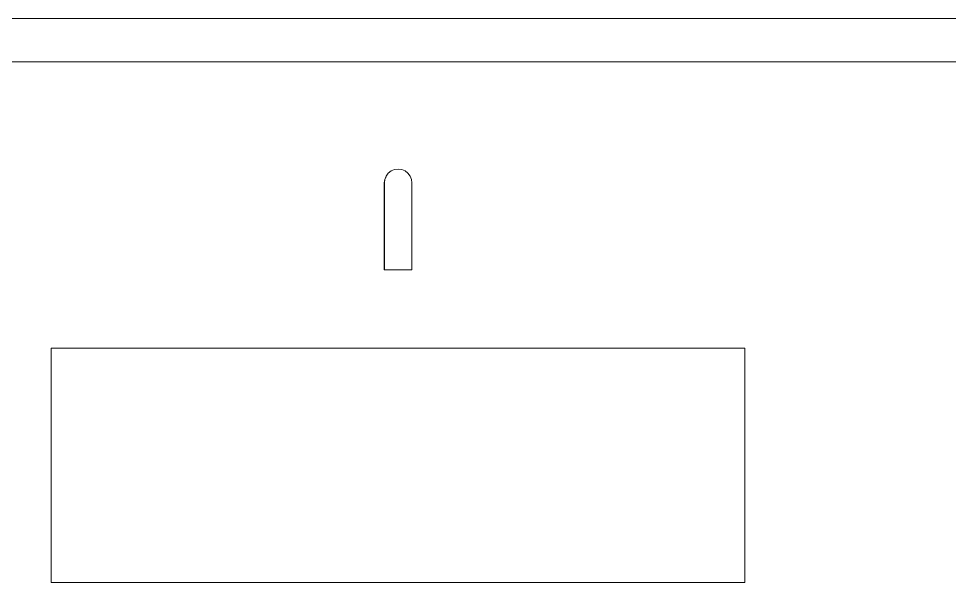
# Model space of a CAD drawing. Header units: millimetres. Extents: x -48147 to 1417267, y -496296 to 18123.
# Drawn here: x 1384673 to 1385209, y -478423 to -478098 of the extents above; entities that cross this region are included whole.
import ezdxf

# ---------------------------------------------------------------- set-up
doc = ezdxf.new("R2010")
doc.units = ezdxf.units.MM
doc.header["$MEASUREMENT"] = 0
doc.linetypes.add('Wipeout_Contour', pattern=[1000, 0, -1000])
doc.layers.add('New_A-35-M_FFE_Sanitary', color=7, linetype='Continuous')
doc.layers.add('New_A-35-M_FFE_Sanitary_Pen_No__64', color=7, linetype='Continuous', lineweight=20, true_color=0x606060)
doc.layers.add('New_A-35-M_FFE_Sanitary_Pen_No__75', color=7, linetype='Continuous', lineweight=20, true_color=0x606060)
doc.layers.add('New_A-35-M_FFE_Sanitary_Pen_No__87', color=8, linetype='Continuous', lineweight=20)
doc.layers.add('New_A-35-M_FFE_Sanitary_Pen_No__89', color=8, linetype='Continuous', lineweight=20)

# ---------------------------------------------------------------- blocks, each defined once
blk = doc.blocks.new('Section Elem_237_2', base_point=(1376122.47, -491272.82))
at = {"color": 254, "linetype": 'Wipeout_Contour', "lineweight": 0, "ltscale": 5859896.772963813}
blk.add_wipeout([(1385633.57, -478097.82), (1383886.11, -478097.82), (1383886.11, -478122.82), (1385633.57, -478122.82)], dxfattribs=at).dxf.layer = 'New_A-35-M_FFE_Sanitary'
at = {"layer": 'New_A-35-M_FFE_Sanitary_Pen_No__89', "linetype": 'Continuous'}
blk.add_line((1385633.57, -478097.82), (1383886.11, -478097.82), dxfattribs=at)
blk = doc.blocks.new('Section Elem_244_2', base_point=(1376122.47, -491272.82))
at = {"color": 254, "linetype": 'Wipeout_Contour', "lineweight": 0, "ltscale": 5861462.053364832}
blk.add_wipeout([(1385087.07, -478422.82), (1385091.46, -478422.82), (1385091.46, -478287.82), (1385087.07, -478287.82)], dxfattribs=at).dxf.layer = 'New_A-35-M_FFE_Sanitary'
at = {"layer": 'New_A-35-M_FFE_Sanitary_Pen_No__75', "linetype": 'Continuous'}
blk.add_line((1385091.46, -478287.82), (1385091.46, -478422.82), dxfattribs=at)
at = {"color": 254, "linetype": 'Wipeout_Contour', "lineweight": 0, "ltscale": 5861433.696848491}
blk.add_wipeout([(1385076.46, -478422.82), (1385087.07, -478422.82), (1385087.07, -478287.82), (1385076.46, -478287.82)], dxfattribs=at).dxf.layer = 'New_A-35-M_FFE_Sanitary'
at = {"layer": 'New_A-35-M_FFE_Sanitary_Pen_No__75', "linetype": 'Continuous'}
for p, q in [((1385087.07, -478287.82), (1385091.46, -478287.82)), ((1385087.07, -478422.82), (1385091.46, -478422.82))]:
    blk.add_line(p, q, dxfattribs=at)
at = {"color": 254, "linetype": 'Wipeout_Contour', "lineweight": 0, "ltscale": 5860714.195470111}
blk.add_wipeout([(1384706.46, -478422.82), (1385076.46, -478422.82), (1385076.46, -478287.82), (1384706.46, -478287.82)], dxfattribs=at).dxf.layer = 'New_A-35-M_FFE_Sanitary'
at = {"layer": 'New_A-35-M_FFE_Sanitary_Pen_No__75', "linetype": 'Continuous'}
for p, q in [((1385076.46, -478287.82), (1385087.07, -478287.82)), ((1385076.46, -478422.82), (1385087.07, -478422.82))]:
    blk.add_line(p, q, dxfattribs=at)
at = {"color": 254, "linetype": 'Wipeout_Contour', "lineweight": 0, "ltscale": 5859994.694528538}
blk.add_wipeout([(1384695.85, -478422.82), (1384706.46, -478422.82), (1384706.46, -478287.82), (1384695.85, -478287.82)], dxfattribs=at).dxf.layer = 'New_A-35-M_FFE_Sanitary'
at = {"layer": 'New_A-35-M_FFE_Sanitary_Pen_No__75', "linetype": 'Continuous'}
for p, q in [((1384706.46, -478287.82), (1385076.46, -478287.82)), ((1384706.46, -478422.82), (1385076.46, -478422.82))]:
    blk.add_line(p, q, dxfattribs=at)
at = {"color": 254, "linetype": 'Wipeout_Contour', "lineweight": 0, "ltscale": 5859966.338852651}
blk.add_wipeout([(1384691.46, -478422.82), (1384695.85, -478422.82), (1384695.85, -478287.82), (1384691.46, -478287.82)], dxfattribs=at).dxf.layer = 'New_A-35-M_FFE_Sanitary'
at = {"layer": 'New_A-35-M_FFE_Sanitary_Pen_No__75', "linetype": 'Continuous'}
for p, q in [((1384691.46, -478287.82), (1384695.85, -478287.82)), ((1384691.46, -478287.82), (1384691.46, -478422.82)), ((1384695.85, -478287.82), (1384706.46, -478287.82)), ((1384691.46, -478422.82), (1384695.85, -478422.82)), ((1384695.85, -478422.82), (1384706.46, -478422.82))]:
    blk.add_line(p, q, dxfattribs=at)
blk = doc.blocks.new('Section Elem_246_2', base_point=(1376122.47, -491272.82))
at = {"layer": 'New_A-35-M_FFE_Sanitary_Pen_No__87', "linetype": 'Continuous'}
blk.add_line((1383886.11, -478122.82), (1385633.57, -478122.82), dxfattribs=at)
blk = doc.blocks.new('Section Elem_254_2', base_point=(1376122.47, -491272.82))
at = {"color": 254, "linetype": 'Wipeout_Contour', "lineweight": 0, "ltscale": 5860528.601403072}
blk.add_wipeout([(1384883.73, -478229.08), (1384883.46, -478229.62), (1384883.46, -478242.56), (1384883.73, -478242.56)], dxfattribs=at).dxf.layer = 'New_A-35-M_FFE_Sanitary'
at = {"color": 254, "linetype": 'Wipeout_Contour', "lineweight": 0, "ltscale": 5860530.288348858}
blk.add_wipeout([(1384884.53, -478228.59), (1384883.73, -478229.08), (1384883.73, -478242.56), (1384884.53, -478242.56)], dxfattribs=at).dxf.layer = 'New_A-35-M_FFE_Sanitary'
at = {"color": 254, "linetype": 'Wipeout_Contour', "lineweight": 0, "ltscale": 5860533.897718897}
blk.add_wipeout([(1384885.8, -478228.16), (1384884.53, -478228.59), (1384884.53, -478242.56), (1384885.8, -478242.56)], dxfattribs=at).dxf.layer = 'New_A-35-M_FFE_Sanitary'
at = {"color": 254, "linetype": 'Wipeout_Contour', "lineweight": 0, "ltscale": 5860539.183556101}
blk.add_wipeout([(1384887.46, -478227.83), (1384885.8, -478228.16), (1384885.8, -478242.56), (1384887.46, -478242.56)], dxfattribs=at).dxf.layer = 'New_A-35-M_FFE_Sanitary'
at = {"layer": 'New_A-35-M_FFE_Sanitary_Pen_No__64', "linetype": 'Continuous'}
for p, q in [((1384883.46, -478242.56), (1384883.73, -478242.56)), ((1384883.73, -478242.56), (1384884.53, -478242.56))]:
    blk.add_line(p, q, dxfattribs=at)
at = {"color": 254, "linetype": 'Wipeout_Contour', "lineweight": 0, "ltscale": 5860511.942563549}
blk.add_wipeout([(1384883.73, -478216.53), (1384883.46, -478217.56), (1384883.46, -478229.62), (1384883.73, -478229.08)], dxfattribs=at).dxf.layer = 'New_A-35-M_FFE_Sanitary'
at = {"color": 254, "linetype": 'Wipeout_Contour', "lineweight": 0, "ltscale": 5860545.785612621}
blk.add_wipeout([(1384889.39, -478227.62), (1384887.46, -478227.83), (1384887.46, -478242.56), (1384889.39, -478242.56)], dxfattribs=at).dxf.layer = 'New_A-35-M_FFE_Sanitary'
at = {"layer": 'New_A-35-M_FFE_Sanitary_Pen_No__64', "linetype": 'Continuous'}
blk.add_line((1384884.53, -478242.56), (1384885.8, -478242.56), dxfattribs=at)
at = {"color": 254, "linetype": 'Wipeout_Contour', "lineweight": 0, "ltscale": 5860512.976816599}
blk.add_wipeout([(1384884.53, -478215.56), (1384883.73, -478216.53), (1384883.73, -478229.08), (1384884.53, -478228.59)], dxfattribs=at).dxf.layer = 'New_A-35-M_FFE_Sanitary'
at = {"color": 254, "linetype": 'Wipeout_Contour', "lineweight": 0, "ltscale": 5860553.253909446}
blk.add_wipeout([(1384891.46, -478227.55), (1384889.39, -478227.62), (1384889.39, -478242.56), (1384891.46, -478242.56)], dxfattribs=at).dxf.layer = 'New_A-35-M_FFE_Sanitary'
at = {"layer": 'New_A-35-M_FFE_Sanitary_Pen_No__64', "linetype": 'Continuous'}
blk.add_line((1384885.8, -478242.56), (1384887.46, -478242.56), dxfattribs=at)
at = {"color": 254, "linetype": 'Wipeout_Contour', "lineweight": 0, "ltscale": 5860516.001045914}
blk.add_wipeout([(1384885.8, -478214.73), (1384884.53, -478215.56), (1384884.53, -478228.59), (1384885.8, -478228.16)], dxfattribs=at).dxf.layer = 'New_A-35-M_FFE_Sanitary'
at = {"color": 254, "linetype": 'Wipeout_Contour', "lineweight": 0, "ltscale": 5860561.082490082}
blk.add_wipeout([(1384893.53, -478227.62), (1384891.46, -478227.55), (1384891.46, -478242.56), (1384893.53, -478242.56)], dxfattribs=at).dxf.layer = 'New_A-35-M_FFE_Sanitary'
at = {"layer": 'New_A-35-M_FFE_Sanitary_Pen_No__64', "linetype": 'Continuous'}
blk.add_line((1384887.46, -478242.56), (1384889.39, -478242.56), dxfattribs=at)
at = {"color": 254, "linetype": 'Wipeout_Contour', "lineweight": 0, "ltscale": 5860520.809150512}
blk.add_wipeout([(1384887.46, -478214.1), (1384885.8, -478214.73), (1384885.8, -478228.16), (1384887.46, -478227.83)], dxfattribs=at).dxf.layer = 'New_A-35-M_FFE_Sanitary'
at = {"color": 254, "linetype": 'Wipeout_Contour', "lineweight": 0, "ltscale": 5860568.737849336}
blk.add_wipeout([(1384895.46, -478227.83), (1384893.53, -478227.62), (1384893.53, -478242.56), (1384895.46, -478242.56)], dxfattribs=at).dxf.layer = 'New_A-35-M_FFE_Sanitary'
at = {"layer": 'New_A-35-M_FFE_Sanitary_Pen_No__64', "linetype": 'Continuous'}
for p, q in [((1384883.46, -478229.62), (1384883.46, -478242.56)), ((1384889.39, -478242.56), (1384891.46, -478242.56))]:
    blk.add_line(p, q, dxfattribs=at)
at = {"color": 254, "linetype": 'Wipeout_Contour', "lineweight": 0, "ltscale": 5860497.006859588}
blk.add_wipeout([(1384883.73, -478205.74), (1384883.46, -478207.21), (1384883.46, -478217.56), (1384883.73, -478216.53)], dxfattribs=at).dxf.layer = 'New_A-35-M_FFE_Sanitary'
at = {"color": 254, "linetype": 'Wipeout_Contour', "lineweight": 0, "ltscale": 5860527.073421545}
blk.add_wipeout([(1384889.39, -478213.7), (1384887.46, -478214.1), (1384887.46, -478227.83), (1384889.39, -478227.62)], dxfattribs=at).dxf.layer = 'New_A-35-M_FFE_Sanitary'
at = {"color": 254, "linetype": 'Wipeout_Contour', "lineweight": 0, "ltscale": 5860575.695290927}
blk.add_wipeout([(1384897.12, -478228.16), (1384895.46, -478227.83), (1384895.46, -478242.56), (1384897.12, -478242.56)], dxfattribs=at).dxf.layer = 'New_A-35-M_FFE_Sanitary'
at = {"layer": 'New_A-35-M_FFE_Sanitary_Pen_No__64', "linetype": 'Continuous'}
blk.add_line((1384891.46, -478242.56), (1384893.53, -478242.56), dxfattribs=at)
at = {"color": 254, "linetype": 'Wipeout_Contour', "lineweight": 0, "ltscale": 5860497.455970938}
blk.add_wipeout([(1384884.53, -478204.38), (1384883.73, -478205.74), (1384883.73, -478216.53), (1384884.53, -478215.56)], dxfattribs=at).dxf.layer = 'New_A-35-M_FFE_Sanitary'
at = {"color": 254, "linetype": 'Wipeout_Contour', "lineweight": 0, "ltscale": 5860534.366885627}
blk.add_wipeout([(1384891.46, -478213.56), (1384889.39, -478213.7), (1384889.39, -478227.62), (1384891.46, -478227.55)], dxfattribs=at).dxf.layer = 'New_A-35-M_FFE_Sanitary'
at = {"color": 254, "linetype": 'Wipeout_Contour', "lineweight": 0, "ltscale": 5860581.480736133}
blk.add_wipeout([(1384898.39, -478228.59), (1384897.12, -478228.16), (1384897.12, -478242.56), (1384898.39, -478242.56)], dxfattribs=at).dxf.layer = 'New_A-35-M_FFE_Sanitary'
at = {"layer": 'New_A-35-M_FFE_Sanitary_Pen_No__64', "linetype": 'Continuous'}
blk.add_line((1384893.53, -478242.56), (1384895.46, -478242.56), dxfattribs=at)
at = {"color": 254, "linetype": 'Wipeout_Contour', "lineweight": 0, "ltscale": 5860499.95563037}
blk.add_wipeout([(1384885.8, -478203.21), (1384884.53, -478204.38), (1384884.53, -478215.56), (1384885.8, -478214.73)], dxfattribs=at).dxf.layer = 'New_A-35-M_FFE_Sanitary'
at = {"color": 254, "linetype": 'Wipeout_Contour', "lineweight": 0, "ltscale": 5860542.195491435}
blk.add_wipeout([(1384893.53, -478213.7), (1384891.46, -478213.56), (1384891.46, -478227.55), (1384893.53, -478227.62)], dxfattribs=at).dxf.layer = 'New_A-35-M_FFE_Sanitary'
at = {"color": 254, "linetype": 'Wipeout_Contour', "lineweight": 0, "ltscale": 5860585.69994321}
blk.add_wipeout([(1384899.19, -478229.08), (1384898.39, -478228.59), (1384898.39, -478242.56), (1384899.19, -478242.56)], dxfattribs=at).dxf.layer = 'New_A-35-M_FFE_Sanitary'
at = {"layer": 'New_A-35-M_FFE_Sanitary_Pen_No__64', "linetype": 'Continuous'}
blk.add_line((1384883.46, -478217.56), (1384883.46, -478229.62), dxfattribs=at)
at = {"color": 254, "linetype": 'Wipeout_Contour', "lineweight": 0, "ltscale": 5860504.335464002}
blk.add_wipeout([(1384887.46, -478202.31), (1384885.8, -478203.21), (1384885.8, -478214.73), (1384887.46, -478214.1)], dxfattribs=at).dxf.layer = 'New_A-35-M_FFE_Sanitary'
at = {"color": 254, "linetype": 'Wipeout_Contour', "lineweight": 0, "ltscale": 5860550.025731385}
blk.add_wipeout([(1384895.46, -478214.1), (1384893.53, -478213.7), (1384893.53, -478227.62), (1384895.46, -478227.83)], dxfattribs=at).dxf.layer = 'New_A-35-M_FFE_Sanitary'
at = {"color": 254, "linetype": 'Wipeout_Contour', "lineweight": 0, "ltscale": 5860588.065364994}
blk.add_wipeout([(1384899.46, -478229.62), (1384899.19, -478229.08), (1384899.19, -478242.56), (1384899.46, -478242.56)], dxfattribs=at).dxf.layer = 'New_A-35-M_FFE_Sanitary'
at = {"layer": 'New_A-35-M_FFE_Sanitary_Pen_No__64', "linetype": 'Continuous'}
for p, q in [((1384895.46, -478242.56), (1384897.12, -478242.56)), ((1384897.12, -478242.56), (1384898.39, -478242.56)), ((1384898.39, -478242.56), (1384899.19, -478242.56)), ((1384899.19, -478242.56), (1384899.46, -478242.56))]:
    blk.add_line(p, q, dxfattribs=at)
at = {"color": 254, "linetype": 'Wipeout_Contour', "lineweight": 0, "ltscale": 5860484.81180216}
blk.add_wipeout([(1384883.73, -478197.47), (1384883.46, -478199.26), (1384883.46, -478207.21), (1384883.73, -478205.74)], dxfattribs=at).dxf.layer = 'New_A-35-M_FFE_Sanitary'
at = {"color": 254, "linetype": 'Wipeout_Contour', "lineweight": 0, "ltscale": 5860510.296928459}
blk.add_wipeout([(1384889.39, -478201.74), (1384887.46, -478202.31), (1384887.46, -478214.1), (1384889.39, -478213.7)], dxfattribs=at).dxf.layer = 'New_A-35-M_FFE_Sanitary'
at = {"color": 254, "linetype": 'Wipeout_Contour', "lineweight": 0, "ltscale": 5860557.320999594}
blk.add_wipeout([(1384897.12, -478214.73), (1384895.46, -478214.1), (1384895.46, -478227.83), (1384897.12, -478228.16)], dxfattribs=at).dxf.layer = 'New_A-35-M_FFE_Sanitary'
at = {"color": 254, "linetype": 'Wipeout_Contour', "lineweight": 0, "ltscale": 5860484.783236228}
blk.add_wipeout([(1384883.73, -478197.47), (1384883.73, -478205.74), (1384884.53, -478204.38), (1384884.53, -478195.8)], dxfattribs=at).dxf.layer = 'New_A-35-M_FFE_Sanitary'
at = {"color": 254, "linetype": 'Wipeout_Contour', "lineweight": 0, "ltscale": 5860517.433667716}
blk.add_wipeout([(1384891.46, -478201.55), (1384889.39, -478201.74), (1384889.39, -478213.7), (1384891.46, -478213.56)], dxfattribs=at).dxf.layer = 'New_A-35-M_FFE_Sanitary'
at = {"color": 254, "linetype": 'Wipeout_Contour', "lineweight": 0, "ltscale": 5860563.58420824}
blk.add_wipeout([(1384898.39, -478215.56), (1384897.12, -478214.73), (1384897.12, -478228.16), (1384898.39, -478228.59)], dxfattribs=at).dxf.layer = 'New_A-35-M_FFE_Sanitary'
at = {"layer": 'New_A-35-M_FFE_Sanitary_Pen_No__64', "linetype": 'Continuous'}
blk.add_line((1384883.46, -478207.21), (1384883.46, -478217.56), dxfattribs=at)
at = {"color": 254, "linetype": 'Wipeout_Contour', "lineweight": 0, "ltscale": 5860486.854673994}
blk.add_wipeout([(1384884.53, -478204.38), (1384885.8, -478203.21), (1384885.8, -478194.36), (1384884.53, -478195.8)], dxfattribs=at).dxf.layer = 'New_A-35-M_FFE_Sanitary'
at = {"color": 254, "linetype": 'Wipeout_Contour', "lineweight": 0, "ltscale": 5860525.262296092}
blk.add_wipeout([(1384893.53, -478201.74), (1384891.46, -478201.55), (1384891.46, -478213.56), (1384893.53, -478213.7)], dxfattribs=at).dxf.layer = 'New_A-35-M_FFE_Sanitary'
at = {"color": 254, "linetype": 'Wipeout_Contour', "lineweight": 0, "ltscale": 5860568.388574471}
blk.add_wipeout([(1384899.19, -478216.53), (1384898.39, -478215.56), (1384898.39, -478228.59), (1384899.19, -478229.08)], dxfattribs=at).dxf.layer = 'New_A-35-M_FFE_Sanitary'
at = {"color": 254, "linetype": 'Wipeout_Contour', "lineweight": 0, "ltscale": 5860490.884918001}
blk.add_wipeout([(1384885.8, -478203.21), (1384887.46, -478202.31), (1384887.46, -478193.26), (1384885.8, -478194.36)], dxfattribs=at).dxf.layer = 'New_A-35-M_FFE_Sanitary'
at = {"color": 254, "linetype": 'Wipeout_Contour', "lineweight": 0, "ltscale": 5860533.249303862}
blk.add_wipeout([(1384895.46, -478202.31), (1384893.53, -478201.74), (1384893.53, -478213.7), (1384895.46, -478214.1)], dxfattribs=at).dxf.layer = 'New_A-35-M_FFE_Sanitary'
at = {"color": 254, "linetype": 'Wipeout_Contour', "lineweight": 0, "ltscale": 5860571.406694409}
blk.add_wipeout([(1384899.46, -478217.56), (1384899.19, -478216.53), (1384899.19, -478229.08), (1384899.46, -478229.62)], dxfattribs=at).dxf.layer = 'New_A-35-M_FFE_Sanitary'
at = {"layer": 'New_A-35-M_FFE_Sanitary_Pen_No__64', "linetype": 'Continuous'}
blk.add_line((1384899.46, -478229.62), (1384899.46, -478242.56), dxfattribs=at)
at = {"color": 254, "linetype": 'Wipeout_Contour', "lineweight": 0, "ltscale": 5860476.187954665}
blk.add_wipeout([(1384883.73, -478192.27), (1384883.46, -478194.27), (1384883.46, -478199.26), (1384883.73, -478197.47)], dxfattribs=at).dxf.layer = 'New_A-35-M_FFE_Sanitary'
at = {"color": 254, "linetype": 'Wipeout_Contour', "lineweight": 0, "ltscale": 5860496.599222631}
blk.add_wipeout([(1384887.46, -478202.31), (1384889.39, -478201.74), (1384889.39, -478192.57), (1384887.46, -478193.26)], dxfattribs=at).dxf.layer = 'New_A-35-M_FFE_Sanitary'
at = {"color": 254, "linetype": 'Wipeout_Contour', "lineweight": 0, "ltscale": 5860540.847415525}
blk.add_wipeout([(1384897.12, -478203.21), (1384895.46, -478202.31), (1384895.46, -478214.1), (1384897.12, -478214.73)], dxfattribs=at).dxf.layer = 'New_A-35-M_FFE_Sanitary'
at = {"color": 254, "linetype": 'Wipeout_Contour', "lineweight": 0, "ltscale": 5860475.821714658}
blk.add_wipeout([(1384884.53, -478190.4), (1384883.73, -478192.27), (1384883.73, -478197.47), (1384884.53, -478195.8)], dxfattribs=at).dxf.layer = 'New_A-35-M_FFE_Sanitary'
at = {"color": 254, "linetype": 'Wipeout_Contour', "lineweight": 0, "ltscale": 5860503.608046353}
blk.add_wipeout([(1384889.39, -478201.74), (1384891.46, -478201.55), (1384891.46, -478192.33), (1384889.39, -478192.57)], dxfattribs=at).dxf.layer = 'New_A-35-M_FFE_Sanitary'
at = {"color": 254, "linetype": 'Wipeout_Contour', "lineweight": 0, "ltscale": 5860547.538922782}
blk.add_wipeout([(1384898.39, -478204.38), (1384897.12, -478203.21), (1384897.12, -478214.73), (1384898.39, -478215.56)], dxfattribs=at).dxf.layer = 'New_A-35-M_FFE_Sanitary'
at = {"layer": 'New_A-35-M_FFE_Sanitary_Pen_No__64', "linetype": 'Continuous'}
blk.add_line((1384883.46, -478199.26), (1384883.46, -478207.21), dxfattribs=at)
at = {"color": 254, "linetype": 'Wipeout_Contour', "lineweight": 0, "ltscale": 5860477.590531373}
blk.add_wipeout([(1384885.8, -478188.8), (1384884.53, -478190.4), (1384884.53, -478195.8), (1384885.8, -478194.36)], dxfattribs=at).dxf.layer = 'New_A-35-M_FFE_Sanitary'
at = {"color": 254, "linetype": 'Wipeout_Contour', "lineweight": 0, "ltscale": 5860511.436693192}
blk.add_wipeout([(1384891.46, -478201.55), (1384893.53, -478201.74), (1384893.53, -478192.57), (1384891.46, -478192.33)], dxfattribs=at).dxf.layer = 'New_A-35-M_FFE_Sanitary'
at = {"color": 254, "linetype": 'Wipeout_Contour', "lineweight": 0, "ltscale": 5860552.867875418}
blk.add_wipeout([(1384899.19, -478205.74), (1384898.39, -478204.38), (1384898.39, -478215.56), (1384899.19, -478216.53)], dxfattribs=at).dxf.layer = 'New_A-35-M_FFE_Sanitary'
at = {"color": 254, "linetype": 'Wipeout_Contour', "lineweight": 0, "ltscale": 5860481.373778917}
blk.add_wipeout([(1384887.46, -478187.57), (1384885.8, -478188.8), (1384885.8, -478194.36), (1384887.46, -478193.26)], dxfattribs=at).dxf.layer = 'New_A-35-M_FFE_Sanitary'
at = {"color": 254, "linetype": 'Wipeout_Contour', "lineweight": 0, "ltscale": 5860519.551651472}
blk.add_wipeout([(1384893.53, -478201.74), (1384895.46, -478202.31), (1384895.46, -478193.26), (1384893.53, -478192.57)], dxfattribs=at).dxf.layer = 'New_A-35-M_FFE_Sanitary'
at = {"color": 254, "linetype": 'Wipeout_Contour', "lineweight": 0, "ltscale": 5860556.471141917}
blk.add_wipeout([(1384899.46, -478207.21), (1384899.19, -478205.74), (1384899.19, -478216.53), (1384899.46, -478217.56)], dxfattribs=at).dxf.layer = 'New_A-35-M_FFE_Sanitary'
at = {"layer": 'New_A-35-M_FFE_Sanitary_Pen_No__64', "linetype": 'Continuous'}
blk.add_line((1384899.46, -478217.56), (1384899.46, -478229.62), dxfattribs=at)
at = {"color": 254, "linetype": 'Wipeout_Contour', "lineweight": 0, "ltscale": 5860471.721116325}
blk.add_wipeout([(1384883.73, -478190.49), (1384883.46, -478192.56), (1384883.46, -478194.27), (1384883.73, -478192.27)], dxfattribs=at).dxf.layer = 'New_A-35-M_FFE_Sanitary'
at = {"color": 254, "linetype": 'Wipeout_Contour', "lineweight": 0, "ltscale": 5860486.913501858}
blk.add_wipeout([(1384889.39, -478186.8), (1384887.46, -478187.57), (1384887.46, -478193.26), (1384889.39, -478192.57)], dxfattribs=at).dxf.layer = 'New_A-35-M_FFE_Sanitary'
at = {"color": 254, "linetype": 'Wipeout_Contour', "lineweight": 0, "ltscale": 5860527.3969533}
blk.add_wipeout([(1384895.46, -478202.31), (1384897.12, -478203.21), (1384897.12, -478194.36), (1384895.46, -478193.26)], dxfattribs=at).dxf.layer = 'New_A-35-M_FFE_Sanitary'
at = {"color": 254, "linetype": 'Wipeout_Contour', "lineweight": 0, "ltscale": 5860471.180424206}
blk.add_wipeout([(1384884.53, -478188.56), (1384883.73, -478190.49), (1384883.73, -478192.27), (1384884.53, -478190.4)], dxfattribs=at).dxf.layer = 'New_A-35-M_FFE_Sanitary'
at = {"color": 254, "linetype": 'Wipeout_Contour', "lineweight": 0, "ltscale": 5860493.832000097}
blk.add_wipeout([(1384891.46, -478186.54), (1384889.39, -478186.8), (1384889.39, -478192.57), (1384891.46, -478192.33)], dxfattribs=at).dxf.layer = 'New_A-35-M_FFE_Sanitary'
at = {"color": 254, "linetype": 'Wipeout_Contour', "lineweight": 0, "ltscale": 5860534.438072433}
blk.add_wipeout([(1384897.12, -478203.21), (1384898.39, -478204.38), (1384898.39, -478195.8), (1384897.12, -478194.36)], dxfattribs=at).dxf.layer = 'New_A-35-M_FFE_Sanitary'
at = {"layer": 'New_A-35-M_FFE_Sanitary_Pen_No__64', "linetype": 'Continuous'}
blk.add_line((1384883.46, -478194.27), (1384883.46, -478199.26), dxfattribs=at)
at = {"color": 254, "linetype": 'Wipeout_Contour', "lineweight": 0, "ltscale": 5860472.793096323}
blk.add_wipeout([(1384885.8, -478186.9), (1384884.53, -478188.56), (1384884.53, -478190.4), (1384885.8, -478188.8)], dxfattribs=at).dxf.layer = 'New_A-35-M_FFE_Sanitary'
at = {"color": 254, "linetype": 'Wipeout_Contour', "lineweight": 0, "ltscale": 5860501.660659935}
blk.add_wipeout([(1384893.53, -478186.8), (1384891.46, -478186.54), (1384891.46, -478192.33), (1384893.53, -478192.57)], dxfattribs=at).dxf.layer = 'New_A-35-M_FFE_Sanitary'
at = {"color": 254, "linetype": 'Wipeout_Contour', "lineweight": 0, "ltscale": 5860540.195260495}
blk.add_wipeout([(1384898.39, -478204.38), (1384899.19, -478205.74), (1384899.19, -478197.47), (1384898.39, -478195.8)], dxfattribs=at).dxf.layer = 'New_A-35-M_FFE_Sanitary'
at = {"layer": 'New_A-35-M_FFE_Sanitary_Pen_No__64', "linetype": 'Continuous'}
blk.add_line((1384883.46, -478192.56), (1384883.46, -478194.27), dxfattribs=at)
at = {"color": 254, "linetype": 'Wipeout_Contour', "lineweight": 0, "ltscale": 5860476.449129387}
blk.add_wipeout([(1384887.46, -478185.63), (1384885.8, -478186.9), (1384885.8, -478188.8), (1384887.46, -478187.57)], dxfattribs=at).dxf.layer = 'New_A-35-M_FFE_Sanitary'
at = {"color": 254, "linetype": 'Wipeout_Contour', "lineweight": 0, "ltscale": 5860509.865968665}
blk.add_wipeout([(1384895.46, -478187.57), (1384893.53, -478186.8), (1384893.53, -478192.57), (1384895.46, -478193.26)], dxfattribs=at).dxf.layer = 'New_A-35-M_FFE_Sanitary'
at = {"color": 254, "linetype": 'Wipeout_Contour', "lineweight": 0, "ltscale": 5860544.276228102}
blk.add_wipeout([(1384899.19, -478197.47), (1384899.19, -478205.74), (1384899.46, -478207.21), (1384899.46, -478199.26)], dxfattribs=at).dxf.layer = 'New_A-35-M_FFE_Sanitary'
at = {"layer": 'New_A-35-M_FFE_Sanitary_Pen_No__64', "linetype": 'Continuous'}
for p, q in [((1384883.46, -478192.56), (1384883.73, -478190.49)), ((1384883.73, -478190.49), (1384884.53, -478188.56)), ((1384899.46, -478207.21), (1384899.46, -478217.56))]:
    blk.add_line(p, q, dxfattribs=at)
at = {"color": 254, "linetype": 'Wipeout_Contour', "lineweight": 0, "ltscale": 5860481.899182151}
blk.add_wipeout([(1384889.39, -478184.83), (1384887.46, -478185.63), (1384887.46, -478187.57), (1384889.39, -478186.8)], dxfattribs=at).dxf.layer = 'New_A-35-M_FFE_Sanitary'
at = {"color": 254, "linetype": 'Wipeout_Contour', "lineweight": 0, "ltscale": 5860517.885873258}
blk.add_wipeout([(1384897.12, -478188.8), (1384895.46, -478187.57), (1384895.46, -478193.26), (1384897.12, -478194.36)], dxfattribs=at).dxf.layer = 'New_A-35-M_FFE_Sanitary'
at = {"layer": 'New_A-35-M_FFE_Sanitary_Pen_No__64', "linetype": 'Continuous'}
blk.add_line((1384884.53, -478188.56), (1384885.8, -478186.9), dxfattribs=at)
at = {"color": 254, "linetype": 'Wipeout_Contour', "lineweight": 0, "ltscale": 5860488.771494454}
blk.add_wipeout([(1384891.46, -478184.56), (1384889.39, -478184.83), (1384889.39, -478186.8), (1384891.46, -478186.54)], dxfattribs=at).dxf.layer = 'New_A-35-M_FFE_Sanitary'
at = {"color": 254, "linetype": 'Wipeout_Contour', "lineweight": 0, "ltscale": 5860525.174005143}
blk.add_wipeout([(1384898.39, -478190.4), (1384897.12, -478188.8), (1384897.12, -478194.36), (1384898.39, -478195.8)], dxfattribs=at).dxf.layer = 'New_A-35-M_FFE_Sanitary'
at = {"layer": 'New_A-35-M_FFE_Sanitary_Pen_No__64', "linetype": 'Continuous'}
blk.add_line((1384885.8, -478186.9), (1384887.46, -478185.63), dxfattribs=at)
at = {"color": 254, "linetype": 'Wipeout_Contour', "lineweight": 0, "ltscale": 5860496.600161072}
blk.add_wipeout([(1384893.53, -478184.83), (1384891.46, -478184.56), (1384891.46, -478186.54), (1384893.53, -478186.8)], dxfattribs=at).dxf.layer = 'New_A-35-M_FFE_Sanitary'
at = {"color": 254, "linetype": 'Wipeout_Contour', "lineweight": 0, "ltscale": 5860531.233823535}
blk.add_wipeout([(1384899.19, -478192.27), (1384898.39, -478190.4), (1384898.39, -478195.8), (1384899.19, -478197.47)], dxfattribs=at).dxf.layer = 'New_A-35-M_FFE_Sanitary'
at = {"layer": 'New_A-35-M_FFE_Sanitary_Pen_No__64', "linetype": 'Continuous'}
blk.add_line((1384887.46, -478185.63), (1384889.39, -478184.83), dxfattribs=at)
at = {"color": 254, "linetype": 'Wipeout_Contour', "lineweight": 0, "ltscale": 5860504.851668627}
blk.add_wipeout([(1384895.46, -478185.63), (1384893.53, -478184.83), (1384893.53, -478186.8), (1384895.46, -478187.57)], dxfattribs=at).dxf.layer = 'New_A-35-M_FFE_Sanitary'
at = {"color": 254, "linetype": 'Wipeout_Contour', "lineweight": 0, "ltscale": 5860535.652448168}
blk.add_wipeout([(1384899.46, -478194.27), (1384899.19, -478192.27), (1384899.19, -478197.47), (1384899.46, -478199.26)], dxfattribs=at).dxf.layer = 'New_A-35-M_FFE_Sanitary'
at = {"layer": 'New_A-35-M_FFE_Sanitary_Pen_No__64', "linetype": 'Continuous'}
for p, q in [((1384889.39, -478184.83), (1384891.46, -478184.56)), ((1384899.46, -478199.26), (1384899.46, -478207.21))]:
    blk.add_line(p, q, dxfattribs=at)
at = {"color": 254, "linetype": 'Wipeout_Contour', "lineweight": 0, "ltscale": 5860512.961254444}
blk.add_wipeout([(1384897.12, -478186.9), (1384895.46, -478185.63), (1384895.46, -478187.57), (1384897.12, -478188.8)], dxfattribs=at).dxf.layer = 'New_A-35-M_FFE_Sanitary'
at = {"layer": 'New_A-35-M_FFE_Sanitary_Pen_No__64', "linetype": 'Continuous'}
blk.add_line((1384891.46, -478184.56), (1384893.53, -478184.83), dxfattribs=at)
at = {"color": 254, "linetype": 'Wipeout_Contour', "lineweight": 0, "ltscale": 5860520.376609089}
blk.add_wipeout([(1384898.39, -478188.56), (1384897.12, -478186.9), (1384897.12, -478188.8), (1384898.39, -478190.4)], dxfattribs=at).dxf.layer = 'New_A-35-M_FFE_Sanitary'
at = {"layer": 'New_A-35-M_FFE_Sanitary_Pen_No__64', "linetype": 'Continuous'}
blk.add_line((1384893.53, -478184.83), (1384895.46, -478185.63), dxfattribs=at)
at = {"color": 254, "linetype": 'Wipeout_Contour', "lineweight": 0, "ltscale": 5860526.592577029}
blk.add_wipeout([(1384899.19, -478190.49), (1384898.39, -478188.56), (1384898.39, -478190.4), (1384899.19, -478192.27)], dxfattribs=at).dxf.layer = 'New_A-35-M_FFE_Sanitary'
at = {"layer": 'New_A-35-M_FFE_Sanitary_Pen_No__64', "linetype": 'Continuous'}
blk.add_line((1384895.46, -478185.63), (1384897.12, -478186.9), dxfattribs=at)
at = {"color": 254, "linetype": 'Wipeout_Contour', "lineweight": 0, "ltscale": 5860531.185655239}
blk.add_wipeout([(1384899.46, -478192.56), (1384899.19, -478190.49), (1384899.19, -478192.27), (1384899.46, -478194.27)], dxfattribs=at).dxf.layer = 'New_A-35-M_FFE_Sanitary'
at = {"layer": 'New_A-35-M_FFE_Sanitary_Pen_No__64', "linetype": 'Continuous'}
for p, q in [((1384897.12, -478186.9), (1384898.39, -478188.56)), ((1384898.39, -478188.56), (1384899.19, -478190.49)), ((1384899.19, -478190.49), (1384899.46, -478192.56)), ((1384899.46, -478192.56), (1384899.46, -478194.27)), ((1384899.46, -478194.27), (1384899.46, -478199.26))]:
    blk.add_line(p, q, dxfattribs=at)

msp = doc.modelspace()

# ---------------------------------------------------------------- block references
at = {"layer": 'New_A-35-M_FFE_Sanitary'}
for name in ['Section Elem_237_2', 'Section Elem_244_2']:
    msp.add_blockref(name, (1376122.47, -491272.82), dxfattribs=at)

# ---------------------------------------------------------------- next in the draw order: block references
msp.add_blockref('Section Elem_246_2', (1376122.47, -491272.82), dxfattribs=at)

# ---------------------------------------------------------------- next in the draw order: block references
msp.add_blockref('Section Elem_254_2', (1376122.47, -491272.82), dxfattribs=at)

doc.saveas('drawing.dxf')
